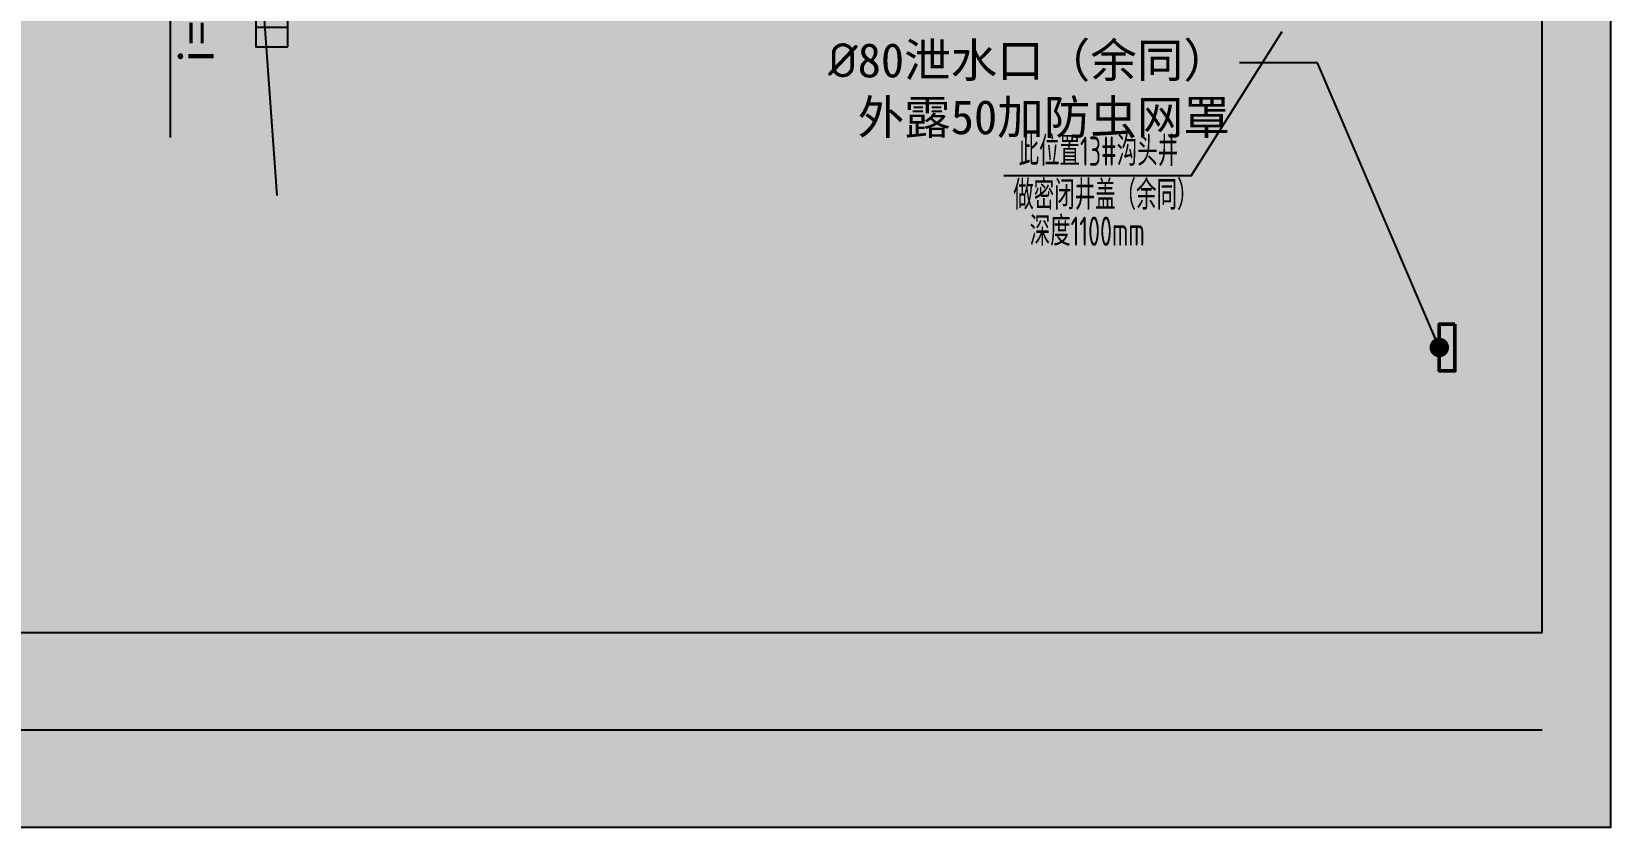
# Model space of a CAD drawing. Header units: inches. Extents: x 143994 to 247866, y 243815 to 272761.
# Drawn here: x 174286 to 182383, y 243815 to 247896 of the extents above; entities that cross this region are included whole.
import ezdxf
from ezdxf.enums import TextEntityAlignment as Align

# ---------------------------------------------------------------- set-up
doc = ezdxf.new("R2010")
doc.units = ezdxf.units.IN
doc.header["$LTSCALE"] = 1000
doc.header["$MEASUREMENT"] = 0
doc.layers.get('DEFPOINTS').update_dxf_attribs({"color": 62})
for name, color, linetype in [('0-dim', 90, 'Continuous'), ('0-fm', 30, 'Continuous'), ('0-IND', 210, 'Continuous'), ('0-word', 131, 'Continuous'), ('0-建筑2F', 127, 'Continuous'), ('00给水标注', 13, 'Continuous'), ('00雨水标注', 3, 'Continuous'), ('00雨水管件', 64, 'Continuous'), ('PUB_HATCH', 8, 'Continuous')]:
    doc.layers.add(name, color=color, linetype=linetype)
doc.layers.add('00雨水管', color=60, linetype='Continuous', lineweight=50)
doc.styles.add('ECADI', font='hzs.shx', dxfattribs={"width": 0.7, "bigfont": 'hztxt.shx'})
doc.styles.add('HS2', font='')
doc.styles.get('HS2').set_extended_font_data('SimHei')
doc.dimstyles.new('HS-TEXT50', dxfattribs={"dimscale": 5, "dimtxt": 35, "dimasz": 20, "dimexe": 5, "dimexo": 5, "dimgap": 10, "dimtad": 0, "dimdec": 0, "dimdsep": 46, "dimtxsty": 'HS2', "dimblk": 'DOT', "dimcen": 10, "dimdle": 5, "dimclrd": 256, "dimclre": 256, "dimclrt": 4, "dimadec": 0, "dimazin": 0, "dimtfac": 1, "dimtdec": 0, "dimtix": 1, "dimtofl": 0, "dimtmove": 2, "dimatfit": 3, "dimldrblk": 'DOT', "dimfxl": 1, "dimtolj": 1, "dimtzin": 0, "dimarcsym": 0})

# ---------------------------------------------------------------- blocks, each defined once
blk = doc.blocks.new('雨水口')
at = {"layer": '00雨水管件'}
for p, q in [((641335.4, -256989.9), (641335.4, -256824.7)), ((641439.6, -256989.9), (641439.6, -256824.7))]:
    blk.add_line(p, q, dxfattribs=at)
blk.add_lwpolyline([(641234.5, -256824.7), (641545.4, -256824.7), (641545.4, -256989.9), (641234.5, -256989.9)], close=True, dxfattribs=at)
blk = doc.blocks.new('QWQW8EF')
at = {"layer": '00雨水标注'}
for q in [(661631.7, -513684.7), (660203.9, -514424.9)]:
    blk.add_line((661164, -514424.9), q, dxfattribs=at)
at = {"layer": '00给水标注', "xscale": -1, "rotation": 270}
blk.add_blockref('雨水口', (913356.6, -1154997), dxfattribs=at)
at = {"layer": '00雨水标注', "style": 'ECADI', "width": 0.7}
for s, p in [('此位置13#沟头井', (660279.5, -514373.2)), ('做密闭井盖（余同）', (660251.9, -514597.8)), ('深度1100mm', (660336.2, -514783.4))]:
    blk.add_text(s, height=150, dxfattribs=at).set_placement(p)
blk = doc.blocks.new('SLOP MARK')
at = {"layer": '0-dim', "color": 4}
blk.add_lwpolyline([(-13.8, 0), (13.8, 0), (9.47, 2.5)], dxfattribs=at)
at = {"layer": '0-word', "style": 'HS2', "flags": 4}
blk.add_attdef('i=1%', text='', height=3.5, dxfattribs=at).set_placement((-1.9, 1), align=Align.CENTER)
blk = doc.blocks.new('_Dot')
at = {"color": 0, "linetype": 'ByBlock', "lineweight": -2}
blk.add_line((-0.5, 0), (-1, 0), dxfattribs=at)
at = {"color": 0, "linetype": 'ByBlock', "lineweight": -2, "const_width": 0.5}
blk.add_lwpolyline([(-0.25, 0, 1), (0.25, 0, 1)], format="xyb", close=True, dxfattribs=at)
blk = doc.blocks.new('1442323')
at = {"layer": 'PUB_HATCH', "color": 127}
blk.add_line((698526.9, -393189.3), (698375.3, -391109.8), dxfattribs=at)
blk = doc.blocks.new('A$C0DD370A0')
at = {"layer": '00雨水管', "color": 4}
blk.add_lwpolyline([(0, 0), (-80, 0), (-80, -240), (0, -240)], close=True, dxfattribs=at)
at = {"layer": '0-fm'}
ref = blk.add_blockref('SLOP MARK', (-6587.9, 1646.8), dxfattribs=dict(at, xscale=-50, yscale=50, zscale=50, rotation=270))
ref.add_attrib('i=1%', 'i=1%', dxfattribs={"layer": '0-word', "height": 175, "rotation": 90, "style": 'HS2'}).set_placement((-6365.9, 1551.9), align=Align.CENTER)
at = {"layer": '0-dim', "color": 4, "insert": (-1153.9, 1440.5), "char_height": 175, "attachment_point": 3, "style": 'HS2'}
blk.add_mtext('{\\fISOCPEUR|b0|i0|c134|p34;%%C}80泄水口（余同）\\P外露50加防虫网罩', dxfattribs=at)
at = {"layer": '0-dim', "annotation_type": 0, "has_hookline": 1, "hookline_direction": 0, "horizontal_direction": (-1, 0, 0)}
blk.add_leader([(-80, -120), (-704, 1340.5), (-1103.9, 1340.5)], dimstyle='HS-TEXT50', override={"dimgap": 10, "dimtad": 0}, dxfattribs=at)

msp = doc.modelspace()

# ---------------------------------------------------------------- hatches: boundary and pattern name
at = {"layer": 'DEFPOINTS'}
h = msp.add_hatch(dxfattribs=at)
h.set_pattern_fill('ANSI31', color=250)
h.set_pattern_definition([(45, (-65482.5842, -4e-05), (-1.122532015, 1.122532015), [])])
h.paths.add_polyline_path([(182383.45, 243814.78), (157803.44, 243814.78), (157803.44, 270814.78), (182383.45, 270814.78)])

# ---------------------------------------------------------------- linework, layer by layer
at = {"layer": '0-IND', "linetype": 'ByBlock'}
msp.add_line((148308.45, 244314.78), (182033.45, 244314.78), dxfattribs=at)
at = {"layer": 'DEFPOINTS', "linetype": 'ByBlock'}
for points in [[(147283.45, 270814.78), (182383.45, 270814.78), (182383.45, 243814.78), (147283.45, 243814.78)], [(147633.45, 244814.78), (182033.45, 244814.78), (182033.45, 270414.78), (147633.45, 270414.78)]]:
    msp.add_lwpolyline(points, close=True, dxfattribs=at)
at = {"layer": 'DEFPOINTS'}
msp.add_lwpolyline([(182383.45, 243814.78), (157803.44, 243814.78), (157803.44, 270814.78), (182383.45, 270814.78)], close=True, dxfattribs=at)

# ---------------------------------------------------------------- block references
msp.add_blockref('QWQW8EF', (-480931.31, 761580.81))
at = {"layer": '0-建筑2F'}
msp.add_blockref('1442323', (-522981.31, 640245.41), dxfattribs=at)
at = {"layer": 'DEFPOINTS'}
msp.add_blockref('A$C0DD370A0', (181585.61, 246396.11), dxfattribs=at)

doc.saveas('drawing.dxf')
